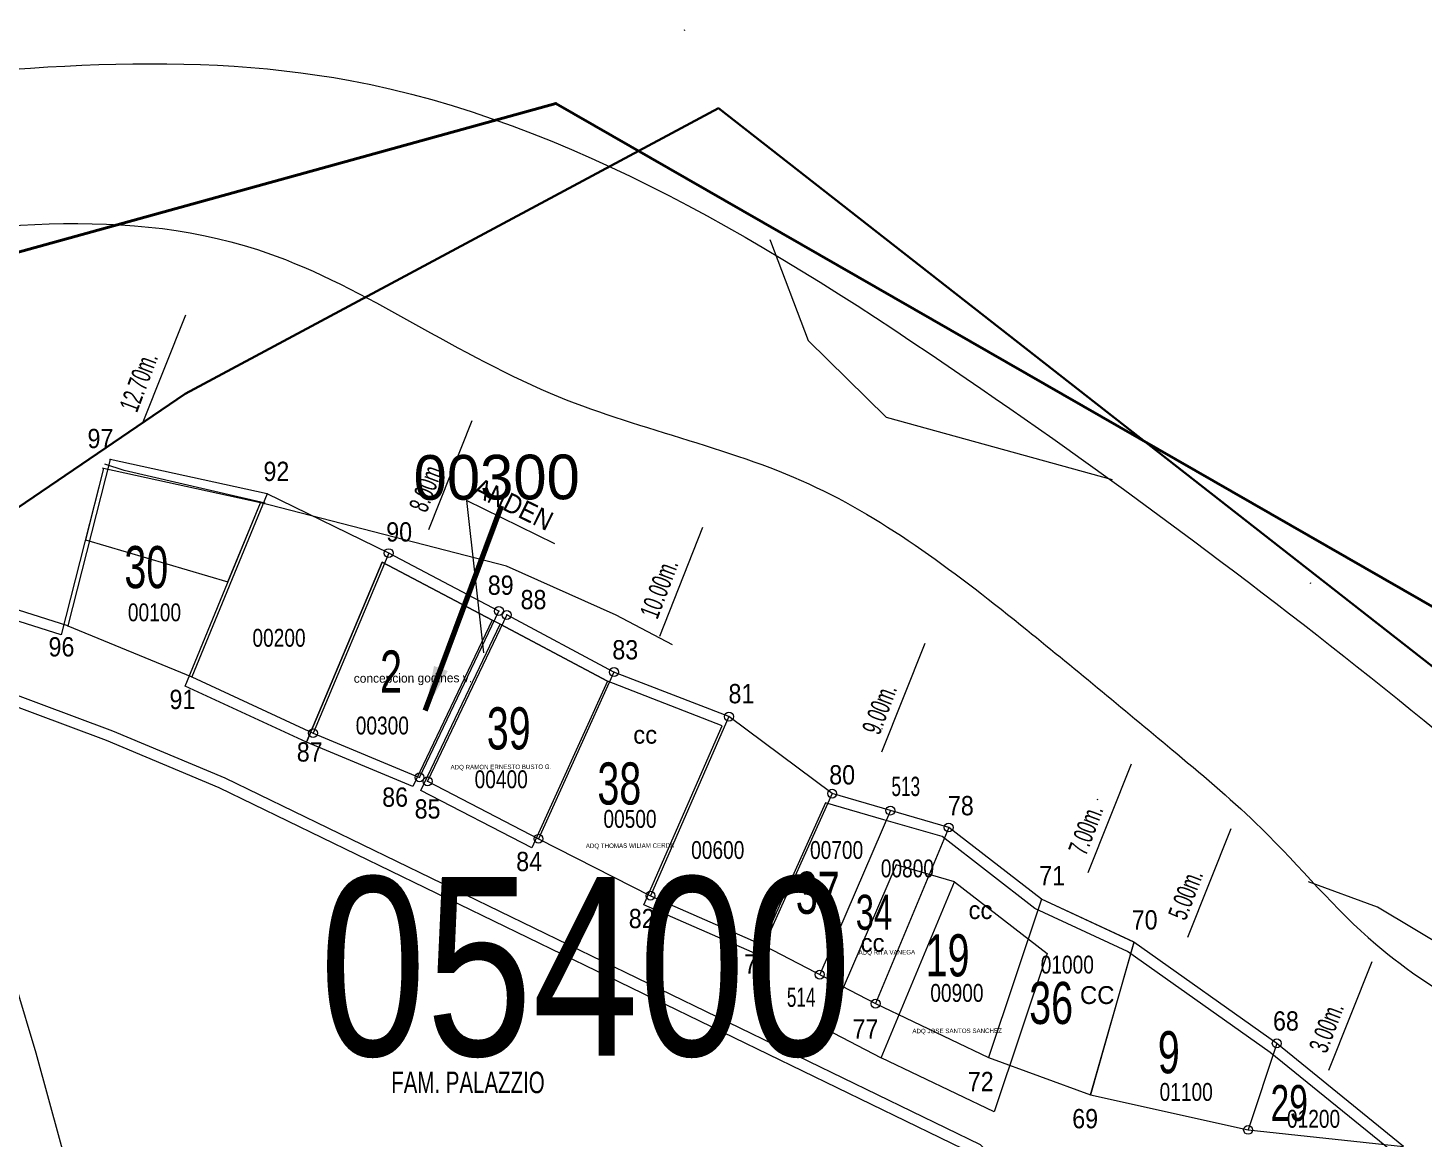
# Model space of a CAD drawing. Header units: inches. Extents: x 610851 to 630254, y 1234683 to 1264905.
# Drawn here: x 622960.3 to 623116.4, y 1244787.3 to 1244911.5 of the extents above; entities that cross this region are included whole.
import ezdxf
from ezdxf.enums import TextEntityAlignment as Align

# ---------------------------------------------------------------- set-up
doc = ezdxf.new("R2010")
doc.units = ezdxf.units.IN
doc.header["$MEASUREMENT"] = 0
doc.linetypes.add('DGN6', pattern=[126.423315, 0, -25.284663, 50.569326, -25.284663, 0, -25.284663])
for name, color, linetype, lineweight in [('Areas Administrativas', 7, 'Continuous', 0), ('CONTORNOLevel 61', 7, 'Continuous', 0), ('LAYER000', 7, 'Continuous', 0), ('Level 2', 7, 'Continuous', 0), ('Level 20', 7, 'Continuous', 0), ('Level 3', 7, 'Continuous', 0), ('Level 4', 7, 'Continuous', 0), ('Level 50', 7, 'Continuous', 0), ('Level 7', 7, 'Continuous', 0), ('New Level (0)', 7, 'Continuous', 0)]:
    doc.layers.add(name, color=color, linetype=linetype, lineweight=lineweight)
doc.styles.add('Styledgn000', font='dgn000.shx')
doc.styles.add('Styledgn003', font='dgn003.shx')
doc.styles.add('Styledgn016', font='dgn016.shx')
doc.styles.add('Styledgn032', font='dgn032.shx')
doc.styles.add('Styledgn060', font='dgn060.shx')
doc.styles.add('Styletxt', font='txt.shx')
doc.dimstyles.new('STANDARD-Linear', dxfattribs={"dimtxt": 1.5, "dimasz": 1.13, "dimexe": 0.125, "dimexo": 0.000625, "dimgap": 0.3, "dimtad": 1, "dimzin": 7, "dimdsep": 46, "dimtxsty": 'Styletxt', "dimsah": 1, "dimcen": 2.5, "dimclrd": 1, "dimclre": 1, "dimclrt": 2, "dimaunit": 1, "dimadec": 7, "dimazin": 0, "dimtfac": 1, "dimtofl": 0, "dimtmove": 1, "dimatfit": 3, "dimfxl": 1, "dimtolj": 1, "dimtzin": 0, "dimarcsym": 0})

msp = doc.modelspace()

# ---------------------------------------------------------------- linework, layer by layer
at = {"layer": 'Areas Administrativas', "color": 6, "linetype": 'Continuous', "lineweight": 30, "flags": 128}
msp.add_lwpolyline([(622894.85156, 1244814.06041), (622977.90514, 1244870.56768), (623037.54252, 1244902.51628), (623179.18129, 1244791.76114), (623271.83222, 1244731.05881), (623361.28829, 1244694.8504), (623468.84856, 1244701.24012), (623583.86351, 1244712.95461), (623586.06059, 1244795.83131), (623702.07331, 1244785.37142), (623718.04761, 1244704.43498), (623807.50368, 1244704.43498), (623876.72564, 1244791.76114), (623892.69993, 1244841.81394), (623935.29806, 1244848.20366), (623980.68813, 1244838.49389)], dxfattribs=at)
at = {"layer": 'CONTORNOLevel 61', "color": 3, "linetype": 'Continuous', "lineweight": 40, "flags": 128}
msp.add_lwpolyline([(623830.08827, 1244691.95211), (623649.64127, 1244719.6636), (623507.57259, 1244709.33135), (623422.33138, 1244696.41603), (623280.2627, 1244753.24351), (623019.37295, 1244903.06143), (622897.9688, 1244869.48157), (622883.33142, 1244790.26752), (622985.79303, 1244425.19404), (623003.87447, 1244107.47681), (623001.29138, 1243955.07586)], dxfattribs=at)
at = {"layer": 'LAYER000', "color": 4, "linetype": 'Continuous', "lineweight": 0}
for p, q in [((622964.76219, 1244844.59396), (622955.44249, 1244847.56596)), ((622964.76219, 1244844.59396), (622955.44249, 1244847.56596)), ((622964.76219, 1244844.59396), (622955.44249, 1244847.56596)), ((623029.94769, 1244814.40296), (623042.64829, 1244808.83396)), ((623029.94769, 1244814.40296), (623042.64829, 1244808.83396)), ((623029.94769, 1244814.40296), (623042.64829, 1244808.83396))]:
    msp.add_line(p, q, dxfattribs=at)
at = {"layer": 'LAYER000', "color": 1, "linetype": 'Continuous', "lineweight": 0, "flags": 128}
for points in [[(622973.11975, 1244867.23464), (622977.95744, 1244879.40744)], [(622973.11975, 1244867.23464), (622977.95744, 1244879.40744)], [(622973.11975, 1244867.23464), (622977.95744, 1244879.40744)], [(623005.16052, 1244855.39586), (623009.99822, 1244867.56866)], [(623005.16052, 1244855.39586), (623009.99822, 1244867.56866)], [(623005.16052, 1244855.39586), (623009.99822, 1244867.56866)], [(623019.24681, 1244853.78172), (623009.35554, 1244858.62046), (623011.28576, 1244841.56968)], [(623019.24681, 1244853.78172), (623009.35554, 1244858.62046), (623011.28576, 1244841.56968)], [(623019.24681, 1244853.78172), (623009.35554, 1244858.62046), (623011.28576, 1244841.56968)], [(623030.98003, 1244843.45804), (623035.81773, 1244855.63084)], [(623030.98003, 1244843.45804), (623035.81773, 1244855.63084)], [(623030.98003, 1244843.45804), (623035.81773, 1244855.63084)], [(623055.83464, 1244830.50523), (623060.67233, 1244842.67803)], [(623055.83464, 1244830.50523), (623060.67233, 1244842.67803)], [(623055.83464, 1244830.50523), (623060.67233, 1244842.67803)], [(623078.91678, 1244816.99853), (623083.75447, 1244829.17134)], [(623078.91678, 1244816.99853), (623083.75447, 1244829.17134)], [(623078.91678, 1244816.99853), (623083.75447, 1244829.17134)], [(623090.08144, 1244809.74609), (623094.91914, 1244821.91889)], [(623090.08144, 1244809.74609), (623094.91914, 1244821.91889)], [(623090.08144, 1244809.74609), (623094.91914, 1244821.91889)], [(623105.83259, 1244794.8752), (623110.67029, 1244807.04801)], [(623105.83259, 1244794.8752), (623110.67029, 1244807.04801)], [(623105.83259, 1244794.8752), (623110.67029, 1244807.04801)]]:
    msp.add_lwpolyline(points, dxfattribs=at)
at = {"layer": 'LAYER000', "color": 4, "linetype": 'Continuous', "lineweight": 0, "flags": 128}
msp.add_lwpolyline([(623080.66349, 1244749.20426), (623075.29249, 1244772.19826), (623071.60589, 1244781.52826), (623066.88449, 1244786.51326), (622982.38769, 1244827.54726), (622969.79889, 1244832.82026), (622953.20389, 1244839.00526), (622950.55579, 1244839.35826), (622947.75319, 1244839.36826), (622945.04929, 1244838.94926), (622942.37879, 1244838.38726), (622939.80719, 1244837.42026), (622937.47819, 1244836.22526), (622935.39949, 1244834.41026), (622934.81999, 1244831.45826), (622947.02649, 1244793.32326), (622964.80969, 1244736.16426), (623003.78729, 1244604.57326)], dxfattribs=at)
msp.add_lwpolyline([(623080.66349, 1244749.20426), (623075.29249, 1244772.19826), (623071.60589, 1244781.52826), (623066.88449, 1244786.51326), (622982.38769, 1244827.54726), (622969.79889, 1244832.82026), (622953.20389, 1244839.00526), (622950.55579, 1244839.35826), (622947.75319, 1244839.36826), (622945.04929, 1244838.94926), (622942.37879, 1244838.38726), (622939.80719, 1244837.42026), (622937.47819, 1244836.22526), (622935.39949, 1244834.41026), (622934.81999, 1244831.45826), (622947.02649, 1244793.32326), (622964.80969, 1244736.16426), (623003.78729, 1244604.57326)], dxfattribs=at)
msp.add_lwpolyline([(623080.66349, 1244749.20426), (623075.29249, 1244772.19826), (623071.60589, 1244781.52826), (623066.88449, 1244786.51326), (622982.38769, 1244827.54726), (622969.79889, 1244832.82026), (622953.20389, 1244839.00526), (622950.55579, 1244839.35826), (622947.75319, 1244839.36826), (622945.04929, 1244838.94926), (622942.37879, 1244838.38726), (622939.80719, 1244837.42026), (622937.47819, 1244836.22526), (622935.39949, 1244834.41026), (622934.81999, 1244831.45826), (622947.02649, 1244793.32326), (622964.80969, 1244736.16426), (623003.78729, 1244604.57326)], dxfattribs=at)
at = {"layer": 'LAYER000', "color": 1, "linetype": 'Continuous', "lineweight": 0}
for points, knots in [([(622935.52212, 1244904.55236), (622956.16181, 1244906.91028), (623002.7747, 1244912.23545), (623080.87554, 1244864.18944), (623158.23557, 1244800.78744), (623234.24786, 1244723.5243), (623325.17701, 1244738.35517), (623345.34254, 1244669.45022), (623379.34322, 1244683.34315), (623397.17965, 1244690.63124)], [0, 0, 0, 0, 0.113801214, 0.257009748, 0.488972779, 0.692809216, 0.829460035, 0.910536414, 1, 1, 1, 1]), ([(622935.52212, 1244904.55236), (622956.16181, 1244906.91028), (623002.7747, 1244912.23545), (623080.87554, 1244864.18944), (623158.23557, 1244800.78744), (623234.24786, 1244723.5243), (623325.17701, 1244738.35517), (623345.34254, 1244669.45022), (623379.34322, 1244683.34315), (623397.17965, 1244690.63124)], [0, 0, 0, 0, 0.113801214, 0.257009748, 0.488972779, 0.692809216, 0.829460035, 0.910536414, 1, 1, 1, 1]), ([(622935.52212, 1244904.55236), (622956.16181, 1244906.91028), (623002.7747, 1244912.23545), (623080.87554, 1244864.18944), (623158.23557, 1244800.78744), (623234.24786, 1244723.5243), (623325.17701, 1244738.35517), (623345.34254, 1244669.45022), (623379.34322, 1244683.34315), (623397.17965, 1244690.63124)], [0, 0, 0, 0, 0.113801214, 0.257009748, 0.488972779, 0.692809216, 0.829460035, 0.910536414, 1, 1, 1, 1]), ([(622934.71029, 1244886.41743), (622952.45105, 1244889.143), (622982.82569, 1244893.80955), (623016.04797, 1244868.94925), (623048.25271, 1244862.84663), (623070.24743, 1244845.78014), (623086.49844, 1244832.27633), (623099.93368, 1244820.98059), (623112.44388, 1244805.54213), (623139.8163, 1244793.10116), (623166.26623, 1244766.33973), (623201.57369, 1244731.52155), (623252.32094, 1244714.07571), (623310.45575, 1244706.69782), (623343.7404, 1244645.90847), (623383.85769, 1244666.18506), (623404.83649, 1244676.78843)], [0, 0, 0, 0, 0.094495204, 0.161788922, 0.218321324, 0.272433928, 0.312526691, 0.335755742, 0.369392212, 0.420899995, 0.497881445, 0.576292096, 0.692048059, 0.788186899, 0.889235204, 1, 1, 1, 1]), ([(622934.71029, 1244886.41743), (622952.45105, 1244889.143), (622982.82569, 1244893.80955), (623016.04797, 1244868.94925), (623048.25271, 1244862.84663), (623070.24743, 1244845.78014), (623086.49844, 1244832.27633), (623099.93368, 1244820.98059), (623112.44388, 1244805.54213), (623139.8163, 1244793.10116), (623166.26623, 1244766.33973), (623201.57369, 1244731.52155), (623252.32094, 1244714.07571), (623310.45575, 1244706.69782), (623343.7404, 1244645.90847), (623383.85769, 1244666.18506), (623404.83649, 1244676.78843)], [0, 0, 0, 0, 0.094495204, 0.161788922, 0.218321324, 0.272433928, 0.312526691, 0.335755742, 0.369392212, 0.420899995, 0.497881445, 0.576292096, 0.692048059, 0.788186899, 0.889235204, 1, 1, 1, 1]), ([(622934.71029, 1244886.41743), (622952.45105, 1244889.143), (622982.82569, 1244893.80955), (623016.04797, 1244868.94925), (623048.25271, 1244862.84663), (623070.24743, 1244845.78014), (623086.49844, 1244832.27633), (623099.93368, 1244820.98059), (623112.44388, 1244805.54213), (623139.8163, 1244793.10116), (623166.26623, 1244766.33973), (623201.57369, 1244731.52155), (623252.32094, 1244714.07571), (623310.45575, 1244706.69782), (623343.7404, 1244645.90847), (623383.85769, 1244666.18506), (623404.83649, 1244676.78843)], [0, 0, 0, 0, 0.094495204, 0.161788922, 0.218321324, 0.272433928, 0.312526691, 0.335755742, 0.369392212, 0.420899995, 0.497881445, 0.576292096, 0.692048059, 0.788186899, 0.889235204, 1, 1, 1, 1])]:
    msp.add_open_spline(points, degree=3, knots=knots, dxfattribs=at)
for p in [(622969.49059, 1244863.22696), (622969.49059, 1244863.22696), (622969.49059, 1244863.22696), (622987.07279, 1244859.38896), (622987.07279, 1244859.38896), (622987.07279, 1244859.38896), (623000.66489, 1244852.74496), (623000.66489, 1244852.74496), (623000.66489, 1244852.74496), (623012.99619, 1244846.26196), (623012.99619, 1244846.26196), (623012.99619, 1244846.26196), (623013.87499, 1244845.82596), (623013.87499, 1244845.82596), (623013.87499, 1244845.82596), (623025.86449, 1244839.43296), (623025.86449, 1244839.43296), (623025.86449, 1244839.43296), (622978.62549, 1244838.89096), (622978.62549, 1244838.89096), (622978.62549, 1244838.89096), (623038.72699, 1244834.45096), (623038.72699, 1244834.45096), (623038.72699, 1244834.45096), (622992.20179, 1244832.59796), (622992.20179, 1244832.59796), (622992.20179, 1244832.59796), (623004.10589, 1244827.65196), (623004.10589, 1244827.65196), (623004.10589, 1244827.65196), (623005.00759, 1244827.20596), (623005.00759, 1244827.20596), (623005.00759, 1244827.20596), (623050.27039, 1244825.83496), (623050.27039, 1244825.83496), (623050.27039, 1244825.83496), (623017.41519, 1244820.77596), (623017.41519, 1244820.77596), (623017.41519, 1244820.77596), (623029.94769, 1244814.40796), (623029.94769, 1244814.40796), (623029.94769, 1244814.40796), (623084.03609, 1244809.19996), (623084.03609, 1244809.19996), (623084.03609, 1244809.19996)]:
    msp.add_point(p, dxfattribs=at)
at = {"layer": 'LAYER000', "color": 2, "linetype": 'Continuous', "lineweight": 0}
msp.add_point((622964.76219, 1244844.59896), dxfattribs=at)
msp.add_point((622964.76219, 1244844.59896), dxfattribs=at)
msp.add_point((622964.76219, 1244844.59896), dxfattribs=at)
at = {"layer": 'Level 2', "color": 1, "linetype": 'DGN6', "lineweight": 0, "flags": 128}
for points in [[(622922.75758, 1244957.5882), (622933.44258, 1244955.6662), (622937.02558, 1244953.1612), (622942.66858, 1244948.1352), (622947.78658, 1244944.6302), (622953.91958, 1244941.1342), (622961.59358, 1244936.1302), (622965.17058, 1244934.1332), (622969.74558, 1244933.6722), (622978.38158, 1244933.2532), (622986.00858, 1244932.3152), (622994.63258, 1244932.9122), (622998.69458, 1244932.9542), (623010.89558, 1244931.5552), (623017.02858, 1244928.0602), (623021.62158, 1244926.0742), (623026.23758, 1244922.0552), (623031.89858, 1244915.5042), (623036.07158, 1244905.8882), (623039.74958, 1244895.2502), (623043.39158, 1244887.6622), (623047.58258, 1244876.5202), (623056.31258, 1244867.9682), (623089.93058, 1244858.6562), (623097.59858, 1244854.1602), (623107.33158, 1244846.6352), (623117.03058, 1244842.1592), (623129.29158, 1244835.6772), (623136.43958, 1244832.1922), (623147.20058, 1244823.6612), (623156.42058, 1244816.6392), (623163.12658, 1244807.5572), (623166.23758, 1244801.9972), (623170.94158, 1244790.3532), (623174.09958, 1244780.7262), (623178.22058, 1244775.6852), (623181.33658, 1244769.6162), (623184.94358, 1244765.0782), (623186.48958, 1244763.0602), (623196.20658, 1244757.0602), (623206.90258, 1244754.1202), (623217.06758, 1244753.2092), (623224.74758, 1244747.6962), (623233.93258, 1244743.7242), (623246.15158, 1244740.8002), (623254.83458, 1244736.3142), (623268.54758, 1244735.9472), (623278.75358, 1244731.4772), (623289.96958, 1244727.5262), (623297.10658, 1244725.0582), (623305.26458, 1244722.0922), (623309.85058, 1244720.6142), (623318.52258, 1244717.1452), (623326.77458, 1244706.0462), (623333.90558, 1244704.0862), (623342.12758, 1244695.5282), (623344.83758, 1244680.8132), (623349.47058, 1244675.2692), (623353.60858, 1244668.7032), (623358.31958, 1244656.5502), (623361.96158, 1244648.9622), (623362.55758, 1244641.3422), (623364.18658, 1244632.2082), (623366.84258, 1244622.0682), (623367.43858, 1244614.4482), (623370.60258, 1244604.3132), (623373.15258, 1244603.3222), (623379.24458, 1244603.3852), (623387.31358, 1244608.0442), (623394.32058, 1244616.7592), (623402.33158, 1244626.5022), (623409.30958, 1244637.7582), (623421.38158, 1244647.5422), (623429.89958, 1244657.2902), (623436.88858, 1244667.5302), (623446.41658, 1244677.7962), (623460.51858, 1244687.6012), (623476.16858, 1244695.3892), (623492.35458, 1244700.6402), (623504.49058, 1244704.8332), (623518.18058, 1244706.4992), (623528.81158, 1244709.1512), (623535.94258, 1244707.1912), (623551.67358, 1244707.8622), (623564.87358, 1244707.9992), (623578.57458, 1244708.6492), (623589.77758, 1244705.7142), (623602.99458, 1244704.3262), (623609.08658, 1244704.3892), (623617.22758, 1244702.9482)], [(622922.75758, 1244957.5882), (622933.44258, 1244955.6662), (622937.02558, 1244953.1612), (622942.66858, 1244948.1352), (622947.78658, 1244944.6302), (622953.91958, 1244941.1342), (622961.59358, 1244936.1302), (622965.17058, 1244934.1332), (622969.74558, 1244933.6722), (622978.38158, 1244933.2532), (622986.00858, 1244932.3152), (622994.63258, 1244932.9122), (622998.69458, 1244932.9542), (623010.89558, 1244931.5552), (623017.02858, 1244928.0602), (623021.62158, 1244926.0742), (623026.23758, 1244922.0552), (623031.89858, 1244915.5042), (623036.07158, 1244905.8882), (623039.74958, 1244895.2502), (623043.39158, 1244887.6622), (623047.58258, 1244876.5202), (623056.31258, 1244867.9682), (623089.93058, 1244858.6562), (623097.59858, 1244854.1602), (623107.33158, 1244846.6352), (623117.03058, 1244842.1592), (623129.29158, 1244835.6772), (623136.43958, 1244832.1922), (623147.20058, 1244823.6612), (623156.42058, 1244816.6392), (623163.12658, 1244807.5572), (623166.23758, 1244801.9972), (623170.94158, 1244790.3532), (623174.09958, 1244780.7262), (623178.22058, 1244775.6852), (623181.33658, 1244769.6162), (623184.94358, 1244765.0782), (623186.48958, 1244763.0602), (623196.20658, 1244757.0602), (623206.90258, 1244754.1202), (623217.06758, 1244753.2092), (623224.74758, 1244747.6962), (623233.93258, 1244743.7242), (623246.15158, 1244740.8002), (623254.83458, 1244736.3142), (623268.54758, 1244735.9472), (623278.75358, 1244731.4772), (623289.96958, 1244727.5262), (623297.10658, 1244725.0582), (623305.26458, 1244722.0922), (623309.85058, 1244720.6142), (623318.52258, 1244717.1452), (623326.77458, 1244706.0462), (623333.90558, 1244704.0862), (623342.12758, 1244695.5282), (623344.83758, 1244680.8132), (623349.47058, 1244675.2692), (623353.60858, 1244668.7032), (623358.31958, 1244656.5502), (623361.96158, 1244648.9622), (623362.55758, 1244641.3422), (623364.18658, 1244632.2082), (623366.84258, 1244622.0682), (623367.43858, 1244614.4482), (623370.60258, 1244604.3132), (623373.15258, 1244603.3222), (623379.24458, 1244603.3852), (623387.31358, 1244608.0442), (623394.32058, 1244616.7592), (623402.33158, 1244626.5022), (623409.30958, 1244637.7582), (623421.38158, 1244647.5422), (623429.89958, 1244657.2902), (623436.88858, 1244667.5302), (623446.41658, 1244677.7962), (623460.51858, 1244687.6012), (623476.16858, 1244695.3892), (623492.35458, 1244700.6402), (623504.49058, 1244704.8332), (623518.18058, 1244706.4992), (623528.81158, 1244709.1512), (623535.94258, 1244707.1912), (623551.67358, 1244707.8622), (623564.87358, 1244707.9992), (623578.57458, 1244708.6492), (623589.77758, 1244705.7142), (623602.99458, 1244704.3262), (623609.08658, 1244704.3892), (623617.22758, 1244702.9482)], [(622922.75758, 1244957.5882), (622933.44258, 1244955.6662), (622937.02558, 1244953.1612), (622942.66858, 1244948.1352), (622947.78658, 1244944.6302), (622953.91958, 1244941.1342), (622961.59358, 1244936.1302), (622965.17058, 1244934.1332), (622969.74558, 1244933.6722), (622978.38158, 1244933.2532), (622986.00858, 1244932.3152), (622994.63258, 1244932.9122), (622998.69458, 1244932.9542), (623010.89558, 1244931.5552), (623017.02858, 1244928.0602), (623021.62158, 1244926.0742), (623026.23758, 1244922.0552), (623031.89858, 1244915.5042), (623036.07158, 1244905.8882), (623039.74958, 1244895.2502), (623043.39158, 1244887.6622), (623047.58258, 1244876.5202), (623056.31258, 1244867.9682), (623089.93058, 1244858.6562), (623097.59858, 1244854.1602), (623107.33158, 1244846.6352), (623117.03058, 1244842.1592), (623129.29158, 1244835.6772), (623136.43958, 1244832.1922), (623147.20058, 1244823.6612), (623156.42058, 1244816.6392), (623163.12658, 1244807.5572), (623166.23758, 1244801.9972), (623170.94158, 1244790.3532), (623174.09958, 1244780.7262), (623178.22058, 1244775.6852), (623181.33658, 1244769.6162), (623184.94358, 1244765.0782), (623186.48958, 1244763.0602), (623196.20658, 1244757.0602), (623206.90258, 1244754.1202), (623217.06758, 1244753.2092), (623224.74758, 1244747.6962), (623233.93258, 1244743.7242), (623246.15158, 1244740.8002), (623254.83458, 1244736.3142), (623268.54758, 1244735.9472), (623278.75358, 1244731.4772), (623289.96958, 1244727.5262), (623297.10658, 1244725.0582), (623305.26458, 1244722.0922), (623309.85058, 1244720.6142), (623318.52258, 1244717.1452), (623326.77458, 1244706.0462), (623333.90558, 1244704.0862), (623342.12758, 1244695.5282), (623344.83758, 1244680.8132), (623349.47058, 1244675.2692), (623353.60858, 1244668.7032), (623358.31958, 1244656.5502), (623361.96158, 1244648.9622), (623362.55758, 1244641.3422), (623364.18658, 1244632.2082), (623366.84258, 1244622.0682), (623367.43858, 1244614.4482), (623370.60258, 1244604.3132), (623373.15258, 1244603.3222), (623379.24458, 1244603.3852), (623387.31358, 1244608.0442), (623394.32058, 1244616.7592), (623402.33158, 1244626.5022), (623409.30958, 1244637.7582), (623421.38158, 1244647.5422), (623429.89958, 1244657.2902), (623436.88858, 1244667.5302), (623446.41658, 1244677.7962), (623460.51858, 1244687.6012), (623476.16858, 1244695.3892), (623492.35458, 1244700.6402), (623504.49058, 1244704.8332), (623518.18058, 1244706.4992), (623528.81158, 1244709.1512), (623535.94258, 1244707.1912), (623551.67358, 1244707.8622), (623564.87358, 1244707.9992), (623578.57458, 1244708.6492), (623589.77758, 1244705.7142), (623602.99458, 1244704.3262), (623609.08658, 1244704.3892), (623617.22758, 1244702.9482)], [(622968.75087, 1244862.19746), (622958.85358, 1244865.9442), (622942.58458, 1244867.8092), (622934.46858, 1244867.2172), (622930.89658, 1244868.7052)], [(622968.75087, 1244862.19746), (622958.85358, 1244865.9442), (622942.58458, 1244867.8092), (622934.46858, 1244867.2172), (622930.89658, 1244868.7052)], [(622968.75087, 1244862.19746), (622958.85358, 1244865.9442), (622942.58458, 1244867.8092), (622934.46858, 1244867.2172), (622930.89658, 1244868.7052)], [(623157.49458, 1244767.8452), (623154.40758, 1244771.3712), (623149.18358, 1244784.0272), (623145.61758, 1244785.0072), (623138.98258, 1244787.9892), (623133.29858, 1244796.5732), (623129.20158, 1244799.5812), (623127.12358, 1244803.6262), (623111.27458, 1244813.1222), (623096.48758, 1244818.5612), (623076.59458, 1244826.4902), (623059.26958, 1244831.9032), (623040.40958, 1244838.3172), (623026.10658, 1244845.7952), (623013.85758, 1244851.2612), (622987.42304, 1244858.10621), (622985.2427, 1244858.6147)], [(623157.49458, 1244767.8452), (623154.40758, 1244771.3712), (623149.18358, 1244784.0272), (623145.61758, 1244785.0072), (623138.98258, 1244787.9892), (623133.29858, 1244796.5732), (623129.20158, 1244799.5812), (623127.12358, 1244803.6262), (623111.27458, 1244813.1222), (623096.48758, 1244818.5612), (623076.59458, 1244826.4902), (623059.26958, 1244831.9032), (623040.40958, 1244838.3172), (623026.10658, 1244845.7952), (623013.85758, 1244851.2612), (622987.42304, 1244858.10621), (622985.2427, 1244858.6147)], [(623157.49458, 1244767.8452), (623154.40758, 1244771.3712), (623149.18358, 1244784.0272), (623145.61758, 1244785.0072), (623138.98258, 1244787.9892), (623133.29858, 1244796.5732), (623129.20158, 1244799.5812), (623127.12358, 1244803.6262), (623111.27458, 1244813.1222), (623096.48758, 1244818.5612), (623076.59458, 1244826.4902), (623059.26958, 1244831.9032), (623040.40958, 1244838.3172), (623026.10658, 1244845.7952), (623013.85758, 1244851.2612), (622987.42304, 1244858.10621), (622985.2427, 1244858.6147)]]:
    msp.add_lwpolyline(points, dxfattribs=at)
at = {"layer": 'Level 2', "color": 1, "linetype": 'Continuous', "lineweight": 0, "flags": 128}
msp.add_lwpolyline([(622930.89658, 1244868.7052), (622941.83458, 1244844.9242), (622954.31358, 1244819.6332), (622961.17758, 1244796.8272), (622973.37258, 1244752.2152)], dxfattribs=at)
msp.add_lwpolyline([(622930.89658, 1244868.7052), (622941.83458, 1244844.9242), (622954.31358, 1244819.6332), (622961.17758, 1244796.8272), (622973.37258, 1244752.2152)], dxfattribs=at)
msp.add_lwpolyline([(622930.89658, 1244868.7052), (622941.83458, 1244844.9242), (622954.31358, 1244819.6332), (622961.17758, 1244796.8272), (622973.37258, 1244752.2152)], dxfattribs=at)
at = {"layer": 'Level 2', "color": 6, "linetype": 'Continuous', "lineweight": 0, "flags": 128}
for points in [[(623128.45187, 1244775.79146), (623113.46487, 1244785.32046), (623099.27587, 1244796.85246), (623083.29587, 1244808.17146), (623072.96087, 1244812.97846), (623062.57287, 1244821.00946), (623056.04987, 1244822.90846), (623049.52987, 1244824.80646), (623041.90787, 1244807.80946), (623029.20787, 1244813.37946), (623037.98687, 1244833.42246), (623025.12387, 1244838.40446), (623013.13487, 1244844.79746), (623012.25587, 1244845.23346), (622999.92487, 1244851.71546), (622991.46187, 1244831.56946), (622977.88487, 1244837.86246), (622986.33287, 1244858.36046), (622968.75087, 1244862.19746), (622964.02187, 1244843.57746), (622954.70187, 1244846.54246)], [(623128.45187, 1244775.79146), (623113.46487, 1244785.32046), (623099.27587, 1244796.85246), (623083.29587, 1244808.17146), (623072.96087, 1244812.97846), (623062.57287, 1244821.00946), (623056.04987, 1244822.90846), (623049.52987, 1244824.80646), (623041.90787, 1244807.80946), (623029.20787, 1244813.37946), (623037.98687, 1244833.42246), (623025.12387, 1244838.40446), (623013.13487, 1244844.79746), (623012.25587, 1244845.23346), (622999.92487, 1244851.71546), (622991.46187, 1244831.56946), (622977.88487, 1244837.86246), (622986.33287, 1244858.36046), (622968.75087, 1244862.19746), (622964.02187, 1244843.57746), (622954.70187, 1244846.54246)], [(623128.45187, 1244775.79146), (623113.46487, 1244785.32046), (623099.27587, 1244796.85246), (623083.29587, 1244808.17146), (623072.96087, 1244812.97846), (623062.57287, 1244821.00946), (623056.04987, 1244822.90846), (623049.52987, 1244824.80646), (623041.90787, 1244807.80946), (623029.20787, 1244813.37946), (623037.98687, 1244833.42246), (623025.12387, 1244838.40446), (623013.13487, 1244844.79746), (623012.25587, 1244845.23346), (622999.92487, 1244851.71546), (622991.46187, 1244831.56946), (622977.88487, 1244837.86246), (622986.33287, 1244858.36046), (622968.75087, 1244862.19746), (622964.02187, 1244843.57746), (622954.70187, 1244846.54246)], [(622982.68607, 1244849.51546), (622986.33287, 1244858.36046), (622968.75087, 1244862.20046), (622966.72787, 1244854.24046), (622982.68587, 1244849.52046)], [(622982.68607, 1244849.51546), (622986.33287, 1244858.36046), (622968.75087, 1244862.20046), (622966.72787, 1244854.24046), (622982.68587, 1244849.52046)], [(622982.68607, 1244849.51546), (622986.33287, 1244858.36046), (622968.75087, 1244862.20046), (622966.72787, 1244854.24046), (622982.68587, 1244849.52046)], [(622986.33287, 1244858.36046), (622968.74987, 1244862.19846), (622966.72787, 1244854.23246), (622982.68587, 1244849.51146), (622986.33287, 1244858.36046)], [(622986.33287, 1244858.36046), (622968.74987, 1244862.19846), (622966.72787, 1244854.23246), (622982.68587, 1244849.51146), (622986.33287, 1244858.36046)], [(622986.33287, 1244858.36046), (622968.74987, 1244862.19846), (622966.72787, 1244854.23246), (622982.68587, 1244849.51146), (622986.33287, 1244858.36046)], [(622991.46187, 1244831.56846), (622999.92487, 1244851.71546), (623012.25587, 1244845.23246), (623003.36587, 1244826.62246), (622991.46187, 1244831.56846)], [(622991.46187, 1244831.56846), (622999.92487, 1244851.71546), (623012.25587, 1244845.23246), (623003.36587, 1244826.62246), (622991.46187, 1244831.56846)], [(622991.46187, 1244831.56846), (622999.92487, 1244851.71546), (623012.25587, 1244845.23246), (623003.36587, 1244826.62246), (622991.46187, 1244831.56846)], [(622952.46387, 1244837.98146), (622969.05887, 1244831.79646), (622981.64787, 1244826.52346), (623066.14387, 1244785.48946), (623070.86587, 1244780.50446), (623081.85287, 1244778.00346), (623096.97387, 1244781.82246), (623116.50487, 1244776.74046)], [(622952.46387, 1244837.98146), (622969.05887, 1244831.79646), (622981.64787, 1244826.52346), (623066.14387, 1244785.48946), (623070.86587, 1244780.50446), (623081.85287, 1244778.00346), (623096.97387, 1244781.82246), (623116.50487, 1244776.74046)], [(622952.46387, 1244837.98146), (622969.05887, 1244831.79646), (622981.64787, 1244826.52346), (623066.14387, 1244785.48946), (623070.86587, 1244780.50446), (623081.85287, 1244778.00346), (623096.97387, 1244781.82246), (623116.50487, 1244776.74046)]]:
    msp.add_lwpolyline(points, dxfattribs=at)
at = {"layer": 'Level 20', "color": 2, "linetype": 'Continuous', "lineweight": 0, "flags": 128}
for points in [[(623016.67487, 1244819.74746), (623004.26687, 1244826.17746), (623013.13487, 1244844.79746), (623025.12387, 1244838.40446), (623016.67487, 1244819.74746)], [(623016.67487, 1244819.74746), (623004.26687, 1244826.17746), (623013.13487, 1244844.79746), (623025.12387, 1244838.40446), (623016.67487, 1244819.74746)], [(623016.67487, 1244819.74746), (623004.26687, 1244826.17746), (623013.13487, 1244844.79746), (623025.12387, 1244838.40446), (623016.67487, 1244819.74746)], [(623063.95658, 1244815.9612), (623057.43458, 1244817.8592), (623049.53358, 1244799.5052), (623055.77458, 1244796.2472), (623063.95658, 1244815.9612)], [(623063.95658, 1244815.9612), (623057.43458, 1244817.8592), (623049.53358, 1244799.5052), (623055.77458, 1244796.2472), (623063.95658, 1244815.9612)], [(623063.95658, 1244815.9612), (623057.43458, 1244817.8592), (623049.53358, 1244799.5052), (623055.77458, 1244796.2472), (623063.95658, 1244815.9612)], [(623063.95658, 1244815.9612), (623074.34458, 1244807.9302), (623068.41058, 1244790.2252), (623055.77458, 1244796.2472), (623063.95658, 1244815.9612)], [(623063.95658, 1244815.9612), (623074.34458, 1244807.9302), (623068.41058, 1244790.2252), (623055.77458, 1244796.2472), (623063.95658, 1244815.9612)], [(623063.95658, 1244815.9612), (623074.34458, 1244807.9302), (623068.41058, 1244790.2252), (623055.77458, 1244796.2472), (623063.95658, 1244815.9612)]]:
    msp.add_lwpolyline(points, dxfattribs=at)
at = {"layer": 'Level 3', "color": 6, "linetype": 'Continuous', "lineweight": 0}
for p, q in [((622969.49059, 1244863.22196), (622964.76219, 1244844.59396)), ((622969.49059, 1244863.22196), (622964.76219, 1244844.59396)), ((622969.49059, 1244863.22196), (622964.76219, 1244844.59396)), ((622987.07279, 1244859.38396), (622969.49059, 1244863.22196)), ((622987.07279, 1244859.38396), (622969.49059, 1244863.22196)), ((622987.07279, 1244859.38396), (622969.49059, 1244863.22196)), ((623000.66489, 1244852.73996), (622987.07279, 1244859.38396)), ((623000.66489, 1244852.73996), (622987.07279, 1244859.38396)), ((623000.66489, 1244852.73996), (622987.07279, 1244859.38396)), ((623012.99619, 1244846.25696), (623000.66489, 1244852.73996)), ((623012.99619, 1244846.25696), (623000.66489, 1244852.73996)), ((623012.99619, 1244846.25696), (623000.66489, 1244852.73996)), ((623025.86449, 1244839.42796), (623013.87499, 1244845.82096)), ((623025.86449, 1244839.42796), (623013.87499, 1244845.82096)), ((623025.86449, 1244839.42796), (623013.87499, 1244845.82096)), ((622964.76219, 1244844.59396), (622978.62549, 1244838.88596)), ((622964.76219, 1244844.59396), (622978.62549, 1244838.88596)), ((622964.76219, 1244844.59396), (622978.62549, 1244838.88596)), ((623038.72699, 1244834.44596), (623025.86449, 1244839.42796)), ((623038.72699, 1244834.44596), (623025.86449, 1244839.42796)), ((623038.72699, 1244834.44596), (623025.86449, 1244839.42796)), ((622978.62549, 1244838.88596), (622992.20179, 1244832.59296)), ((622978.62549, 1244838.88596), (622992.20179, 1244832.59296)), ((622978.62549, 1244838.88596), (622992.20179, 1244832.59296)), ((623050.27039, 1244825.82996), (623038.72699, 1244834.44596)), ((623050.27039, 1244825.82996), (623038.72699, 1244834.44596)), ((623050.27039, 1244825.82996), (623038.72699, 1244834.44596)), ((622992.20179, 1244832.59296), (623004.10589, 1244827.64696)), ((622992.20179, 1244832.59296), (623004.10589, 1244827.64696)), ((622992.20179, 1244832.59296), (623004.10589, 1244827.64696)), ((623005.00759, 1244827.20096), (623017.41519, 1244820.77096)), ((623005.00759, 1244827.20096), (623017.41519, 1244820.77096)), ((623005.00759, 1244827.20096), (623017.41519, 1244820.77096)), ((623063.31269, 1244822.03296), (623050.27039, 1244825.82996)), ((623063.31269, 1244822.03296), (623050.27039, 1244825.82996)), ((623063.31269, 1244822.03296), (623050.27039, 1244825.82996)), ((623017.41519, 1244820.77096), (623029.94769, 1244814.40296)), ((623017.41519, 1244820.77096), (623029.94769, 1244814.40296)), ((623017.41519, 1244820.77096), (623029.94769, 1244814.40296)), ((623073.70139, 1244814.00196), (623063.31269, 1244822.03296)), ((623073.70139, 1244814.00196), (623063.31269, 1244822.03296)), ((623073.70139, 1244814.00196), (623063.31269, 1244822.03296)), ((623084.03609, 1244809.19496), (623073.70139, 1244814.00196)), ((623084.03609, 1244809.19496), (623073.70139, 1244814.00196)), ((623084.03609, 1244809.19496), (623073.70139, 1244814.00196)), ((623042.64829, 1244808.83396), (623055.13109, 1244802.31896)), ((623042.64829, 1244808.83396), (623055.13109, 1244802.31896)), ((623042.64829, 1244808.83396), (623055.13109, 1244802.31896)), ((623100.01639, 1244797.87596), (623084.03609, 1244809.19496)), ((623100.01639, 1244797.87596), (623084.03609, 1244809.19496)), ((623100.01639, 1244797.87596), (623084.03609, 1244809.19496)), ((623055.13109, 1244802.31896), (623067.76729, 1244796.29696)), ((623055.13109, 1244802.31896), (623067.76729, 1244796.29696)), ((623055.13109, 1244802.31896), (623067.76729, 1244796.29696)), ((623114.20519, 1244786.34396), (623100.01639, 1244797.87596)), ((623114.20519, 1244786.34396), (623100.01639, 1244797.87596)), ((623114.20519, 1244786.34396), (623100.01639, 1244797.87596)), ((623067.76729, 1244796.29696), (623079.18419, 1244792.11096)), ((623067.76729, 1244796.29696), (623079.18419, 1244792.11096)), ((623067.76729, 1244796.29696), (623079.18419, 1244792.11096)), ((623079.18419, 1244792.11096), (623096.80859, 1244788.19696)), ((623079.18419, 1244792.11096), (623096.80859, 1244788.19696)), ((623079.18419, 1244792.11096), (623096.80859, 1244788.19696)), ((623096.80859, 1244788.19696), (623114.20519, 1244786.34396)), ((623096.80859, 1244788.19696), (623114.20519, 1244786.34396)), ((623096.80859, 1244788.19696), (623114.20519, 1244786.34396))]:
    msp.add_line(p, q, dxfattribs=at)
at = {"layer": 'Level 3', "color": 6, "linetype": 'Continuous', "lineweight": 0, "flags": 128}
for points in [[(622987.07279, 1244859.38396), (622978.62549, 1244838.88596)], [(622987.07279, 1244859.38396), (622978.62549, 1244838.88596)], [(622987.07279, 1244859.38396), (622978.62549, 1244838.88596)], [(623000.66489, 1244852.73996), (622992.20179, 1244832.59296)], [(623000.66489, 1244852.73996), (622992.20179, 1244832.59296)], [(623000.66489, 1244852.73996), (622992.20179, 1244832.59296)], [(623004.10589, 1244827.64696), (623012.99619, 1244846.25696)], [(623004.10589, 1244827.64696), (623012.99619, 1244846.25696)], [(623004.10589, 1244827.64696), (623012.99619, 1244846.25696)], [(623013.87499, 1244845.82096), (623005.00759, 1244827.20096)], [(623013.87499, 1244845.82096), (623005.00759, 1244827.20096)], [(623013.87499, 1244845.82096), (623005.00759, 1244827.20096)], [(623025.86449, 1244839.42796), (623017.41519, 1244820.77096)], [(623025.86449, 1244839.42796), (623017.41519, 1244820.77096)], [(623025.86449, 1244839.42796), (623017.41519, 1244820.77096)], [(623038.72699, 1244834.44596), (623029.94769, 1244814.40296)], [(623038.72699, 1244834.44596), (623029.94769, 1244814.40296)], [(623038.72699, 1244834.44596), (623029.94769, 1244814.40296)], [(623050.27039, 1244825.82996), (623042.64829, 1244808.83396)], [(623050.27039, 1244825.82996), (623042.64829, 1244808.83396)], [(623050.27039, 1244825.82996), (623042.64829, 1244808.83396)], [(623056.79154, 1244823.93146), (623048.88969, 1244805.57646)], [(623056.79154, 1244823.93146), (623048.88969, 1244805.57646)], [(623056.79154, 1244823.93146), (623048.88969, 1244805.57646)], [(623063.31269, 1244822.03296), (623055.13109, 1244802.31896)], [(623063.31269, 1244822.03296), (623055.13109, 1244802.31896)], [(623063.31269, 1244822.03296), (623055.13109, 1244802.31896)], [(623073.70139, 1244814.00196), (623067.76729, 1244796.29696)], [(623073.70139, 1244814.00196), (623067.76729, 1244796.29696)], [(623073.70139, 1244814.00196), (623067.76729, 1244796.29696)], [(623100.01639, 1244797.87596), (623096.80859, 1244788.19696)], [(623100.01639, 1244797.87596), (623096.80859, 1244788.19696)], [(623100.01639, 1244797.87596), (623096.80859, 1244788.19696)]]:
    msp.add_lwpolyline(points, dxfattribs=at)
at = {"layer": 'Level 4', "color": 5, "linetype": 'Continuous', "lineweight": 0}
for centre in [(623000.66296, 1244852.73535), (623000.66296, 1244852.73535), (623000.66296, 1244852.73535), (623012.99177, 1244846.25929), (623012.99177, 1244846.25929), (623012.99177, 1244846.25929), (623013.87052, 1244845.82318), (623013.87052, 1244845.82318), (623013.87052, 1244845.82318), (623025.86916, 1244839.42615), (623025.86916, 1244839.42615), (623025.86916, 1244839.42615), (623038.731, 1244834.44297), (623038.731, 1244834.44297), (623038.731, 1244834.44297), (622992.20641, 1244832.59104), (622992.20641, 1244832.59104), (622992.20641, 1244832.59104), (623004.11038, 1244827.64474), (623004.11038, 1244827.64474), (623004.11038, 1244827.64474), (623005.01203, 1244827.19866), (623005.01203, 1244827.19866), (623005.01203, 1244827.19866), (623050.2752, 1244825.82856), (623050.2752, 1244825.82856), (623050.2752, 1244825.82856), (623056.79154, 1244823.93146), (623056.79154, 1244823.93146), (623056.79154, 1244823.93146), (623063.31269, 1244822.03296), (623063.31269, 1244822.03296), (623063.31269, 1244822.03296), (623017.41965, 1244820.76869), (623017.41965, 1244820.76869), (623017.41965, 1244820.76869), (623029.95227, 1244814.40095), (623029.95227, 1244814.40095), (623029.95227, 1244814.40095), (623042.64829, 1244808.83396), (623042.64829, 1244808.83396), (623042.64829, 1244808.83396), (623048.88969, 1244805.57646), (623048.88969, 1244805.57646), (623048.88969, 1244805.57646), (623055.13109, 1244802.31896), (623055.13109, 1244802.31896), (623055.13109, 1244802.31896), (623100.01639, 1244797.87596), (623100.01639, 1244797.87596), (623100.01639, 1244797.87596), (623096.80859, 1244788.19696), (623096.80859, 1244788.19696), (623096.80859, 1244788.19696)]:
    msp.add_circle(centre, 0.5, dxfattribs=at)
at = {"layer": 'Level 50', "color": 7, "linetype": 'Continuous', "lineweight": 0, "flags": 128}
msp.add_lwpolyline([(622986.82738, 1244858.33167), (622971.08458, 1244862.0032), (622968.91247, 1244862.70309)], dxfattribs=at)
msp.add_lwpolyline([(622986.82738, 1244858.33167), (622971.08458, 1244862.0032), (622968.91247, 1244862.70309)], dxfattribs=at)
msp.add_lwpolyline([(622986.82738, 1244858.33167), (622971.08458, 1244862.0032), (622968.91247, 1244862.70309)], dxfattribs=at)
at = {"layer": 'New Level (0)', "color": 6, "linetype": 'Continuous', "lineweight": 0, "flags": 128}
for points in [[(623084.04556, 1244809.20259), (623073.71056, 1244814.01059), (623067.77456, 1244796.30659), (623079.19156, 1244792.11959), (623084.04556, 1244809.20259)], [(623084.04556, 1244809.20259), (623073.71056, 1244814.01059), (623067.77456, 1244796.30659), (623079.19156, 1244792.11959), (623084.04556, 1244809.20259)], [(623084.04556, 1244809.20259), (623073.71056, 1244814.01059), (623067.77456, 1244796.30659), (623079.19156, 1244792.11959), (623084.04556, 1244809.20259)], [(623084.03609, 1244809.19496), (623079.18419, 1244792.11096)], [(623084.03609, 1244809.19496), (623079.18419, 1244792.11096)], [(623084.03609, 1244809.19496), (623079.18419, 1244792.11096)]]:
    msp.add_lwpolyline(points, dxfattribs=at)

# ---------------------------------------------------------------- texts
at = {"layer": 'LAYER000', "color": 1, "linetype": 'Continuous', "lineweight": 0, "style": 'Styledgn000'}
for s, rotation, width, p in [('12.70m.', 69.2732161, 0.648833, (622972.49856, 1244868.36059)), ('12.70m.', 69.2732161, 0.648833, (622972.49856, 1244868.36059)), ('12.70m.', 69.2732161, 0.648833, (622972.49856, 1244868.36059)), ('8.00m.', 69.2732161, 0.640472, (623004.89956, 1244857.17059)), ('8.00m.', 69.2732161, 0.640472, (623004.89956, 1244857.17059)), ('8.00m.', 69.2732161, 0.640472, (623004.89956, 1244857.17059)), ('ANDEN', 333.9324686, 0.930047, (623009.90956, 1244859.31259)), ('ANDEN', 333.9324686, 0.930047, (623009.90956, 1244859.31259)), ('ANDEN', 333.9324686, 0.930047, (623009.90956, 1244859.31259)), ('10.00m.', 69.2732161, 0.648833, (623030.71956, 1244845.23259)), ('10.00m.', 69.2732161, 0.648833, (623030.71956, 1244845.23259)), ('10.00m.', 69.2732161, 0.648833, (623030.71956, 1244845.23259)), ('9.00m.', 69.2732161, 0.640472, (623055.57356, 1244832.27959)), ('9.00m.', 69.2732161, 0.640472, (623055.57356, 1244832.27959)), ('9.00m.', 69.2732161, 0.640472, (623055.57356, 1244832.27959)), ('7.00m.', 69.2732161, 0.640472, (623078.65556, 1244818.77259)), ('7.00m.', 69.2732161, 0.640472, (623078.65556, 1244818.77259)), ('7.00m.', 69.2732161, 0.640472, (623078.65556, 1244818.77259)), ('5.00m.', 69.2732161, 0.640472, (623089.82056, 1244811.52059)), ('5.00m.', 69.2732161, 0.640472, (623089.82056, 1244811.52059)), ('5.00m.', 69.2732161, 0.640472, (623089.82056, 1244811.52059)), ('3.00m.', 69.2732161, 0.640472, (623105.57156, 1244796.64959)), ('3.00m.', 69.2732161, 0.640472, (623105.57156, 1244796.64959)), ('3.00m.', 69.2732161, 0.640472, (623105.57156, 1244796.64959))]:
    msp.add_text(s, height=2.16, rotation=rotation, dxfattribs=dict(at, width=width)).set_placement(p)
at = {"layer": 'LAYER000', "color": 1, "linetype": 'Continuous', "lineweight": 0}
for s, style, width, p in [('97', 'Styledgn000', 0.9, (622966.97156, 1244864.48759)), ('97', 'Styledgn000', 0.9, (622966.97156, 1244864.48759)), ('97', 'Styledgn000', 0.9, (622966.97156, 1244864.48759)), ('92', 'Styledgn000', 0.9, (622986.65356, 1244860.80959)), ('92', 'Styledgn000', 0.9, (622986.65356, 1244860.80959)), ('92', 'Styledgn000', 0.9, (622986.65356, 1244860.80959)), ('90', 'Styledgn000', 0.9, (623000.39056, 1244854.03159)), ('90', 'Styledgn000', 0.9, (623000.39056, 1244854.03159)), ('90', 'Styledgn000', 0.9, (623000.39056, 1244854.03159)), ('89', 'Styledgn000', 0.9, (623011.75056, 1244848.07559)), ('89', 'Styledgn000', 0.9, (623011.75056, 1244848.07559)), ('89', 'Styledgn000', 0.9, (623011.75056, 1244848.07559)), ('88', 'Styledgn032', 0.9, (623015.41756, 1244846.45859)), ('88', 'Styledgn032', 0.9, (623015.41756, 1244846.45859)), ('88', 'Styledgn032', 0.9, (623015.41756, 1244846.45859)), ('96', 'Styledgn000', 0.9, (622962.61256, 1244841.17459)), ('96', 'Styledgn000', 0.9, (622962.61256, 1244841.17459)), ('96', 'Styledgn000', 0.9, (622962.61256, 1244841.17459)), ('83', 'Styledgn000', 0.9, (623025.68356, 1244840.84359)), ('83', 'Styledgn000', 0.9, (623025.68356, 1244840.84359)), ('83', 'Styledgn000', 0.9, (623025.68356, 1244840.84359)), ('81', 'Styledgn000', 0.9, (623038.67656, 1244835.93259)), ('81', 'Styledgn000', 0.9, (623038.67656, 1244835.93259)), ('81', 'Styledgn000', 0.9, (623038.67656, 1244835.93259)), ('91', 'Styledgn000', 0.9, (622976.14356, 1244835.28959)), ('91', 'Styledgn000', 0.9, (622976.14356, 1244835.28959)), ('91', 'Styledgn000', 0.9, (622976.14356, 1244835.28959)), ('87', 'Styledgn060', 0.9, (622990.38256, 1244829.41059)), ('87', 'Styledgn060', 0.9, (622990.38256, 1244829.41059)), ('87', 'Styledgn060', 0.9, (622990.38256, 1244829.41059)), ('80', 'Styledgn000', 0.9, (623049.94756, 1244826.85059)), ('80', 'Styledgn000', 0.9, (623049.94756, 1244826.85059)), ('80', 'Styledgn000', 0.9, (623049.94756, 1244826.85059)), ('513', 'Styledgn000', 0.664933, (623056.90756, 1244825.55459)), ('513', 'Styledgn000', 0.664933, (623056.90756, 1244825.55459)), ('513', 'Styledgn000', 0.664933, (623056.90756, 1244825.55459)), ('86', 'Styledgn000', 0.9, (622999.93656, 1244824.35659)), ('86', 'Styledgn000', 0.9, (622999.93656, 1244824.35659)), ('86', 'Styledgn000', 0.9, (622999.93656, 1244824.35659)), ('78', 'Styledgn016', 0.9, (623063.22556, 1244823.39759)), ('78', 'Styledgn016', 0.9, (623063.22556, 1244823.39759)), ('78', 'Styledgn016', 0.9, (623063.22556, 1244823.39759)), ('85', 'Styledgn000', 0.9, (623003.56656, 1244823.03259)), ('85', 'Styledgn000', 0.9, (623003.56656, 1244823.03259)), ('85', 'Styledgn000', 0.9, (623003.56656, 1244823.03259)), ('84', 'Styledgn000', 0.9, (623014.92856, 1244817.14859)), ('84', 'Styledgn000', 0.9, (623014.92856, 1244817.14859)), ('84', 'Styledgn000', 0.9, (623014.92856, 1244817.14859)), ('71', 'Styledgn000', 0.9, (623073.43356, 1244815.55959)), ('71', 'Styledgn000', 0.9, (623073.43356, 1244815.55959)), ('71', 'Styledgn000', 0.9, (623073.43356, 1244815.55959)), ('82', 'Styledgn000', 0.9, (623027.52156, 1244810.76759)), ('82', 'Styledgn000', 0.9, (623027.52156, 1244810.76759)), ('82', 'Styledgn000', 0.9, (623027.52156, 1244810.76759)), ('70', 'Styledgn000', 0.9, (623083.78556, 1244810.61659)), ('70', 'Styledgn000', 0.9, (623083.78556, 1244810.61659)), ('70', 'Styledgn000', 0.9, (623083.78556, 1244810.61659)), ('79', 'Styledgn000', 0.9, (623040.43656, 1244805.67759)), ('79', 'Styledgn000', 0.9, (623040.43656, 1244805.67759)), ('79', 'Styledgn000', 0.9, (623040.43656, 1244805.67759)), ('514', 'Styledgn000', 0.664933, (623045.20856, 1244801.96459)), ('514', 'Styledgn000', 0.664933, (623045.20856, 1244801.96459)), ('514', 'Styledgn000', 0.664933, (623045.20856, 1244801.96459)), ('77', 'Styledgn000', 0.9, (623052.54756, 1244798.40159)), ('77', 'Styledgn000', 0.9, (623052.54756, 1244798.40159)), ('77', 'Styledgn000', 0.9, (623052.54756, 1244798.40159)), ('68', 'Styledgn000', 0.9, (623099.59156, 1244799.30459)), ('68', 'Styledgn000', 0.9, (623099.59156, 1244799.30459)), ('68', 'Styledgn000', 0.9, (623099.59156, 1244799.30459)), ('72', 'Styledgn000', 0.9, (623065.44856, 1244792.52159)), ('72', 'Styledgn000', 0.9, (623065.44856, 1244792.52159)), ('72', 'Styledgn000', 0.9, (623065.44856, 1244792.52159)), ('69', 'Styledgn000', 0.9, (623077.13256, 1244788.37259)), ('69', 'Styledgn000', 0.9, (623077.13256, 1244788.37259)), ('69', 'Styledgn000', 0.9, (623077.13256, 1244788.37259))]:
    msp.add_text(s, height=2.16, dxfattribs=dict(at, style=style, width=width)).set_placement(p)
at = {"layer": 'LAYER000', "color": 4, "linetype": 'Continuous', "lineweight": 0, "style": 'Styledgn000'}
for s, height, width, p in [('30', 4.714776, 0.699008, (622971.09856, 1244848.81559)), ('30', 4.714776, 0.699008, (622971.09856, 1244848.81559)), ('30', 4.714776, 0.699008, (622971.09856, 1244848.81559)), ('2', 4.71478, 0.699008, (622999.70456, 1244837.13359)), ('2', 4.71478, 0.699008, (622999.70456, 1244837.13359)), ('2', 4.71478, 0.699008, (622999.70456, 1244837.13359)), ('39', 4.714776, 0.699008, (623011.64256, 1244830.77159)), ('39', 4.714776, 0.699008, (623011.64256, 1244830.77159)), ('39', 4.714776, 0.699008, (623011.64256, 1244830.77159)), ('38', 4.714776, 0.699008, (623024.01456, 1244824.60159)), ('38', 4.714776, 0.699008, (623024.01456, 1244824.60159)), ('38', 4.714776, 0.699008, (623024.01456, 1244824.60159)), ('37', 4.714776, 0.699008, (623046.21056, 1244812.37059)), ('37', 4.714776, 0.699008, (623046.21056, 1244812.37059)), ('37', 4.714776, 0.699008, (623046.21056, 1244812.37059)), ('34', 3.913404, 0.69901, (623052.91656, 1244810.59159)), ('34', 3.913404, 0.69901, (623052.91656, 1244810.59159)), ('34', 3.913404, 0.69901, (623052.91656, 1244810.59159)), ('19', 4.714776, 0.699008, (623060.73856, 1244805.37059)), ('19', 4.714776, 0.699008, (623060.73856, 1244805.37059)), ('19', 4.714776, 0.699008, (623060.73856, 1244805.37059)), ('36', 4.714776, 0.699008, (623072.32156, 1244800.04359)), ('36', 4.714776, 0.699008, (623072.32156, 1244800.04359)), ('36', 4.714776, 0.699008, (623072.32156, 1244800.04359)), ('9', 4.71478, 0.699008, (623086.70856, 1244794.52659)), ('9', 4.71478, 0.699008, (623086.70856, 1244794.52659)), ('9', 4.71478, 0.699008, (623086.70856, 1244794.52659)), ('FAM. PALAZZIO', 2.4, 0.713097, (623000.94756, 1244792.30359)), ('FAM. PALAZZIO', 2.4, 0.713097, (623000.94756, 1244792.30359)), ('FAM. PALAZZIO', 2.4, 0.713097, (623000.94756, 1244792.30359)), ('29', 4.013778, 0.699009, (623099.31956, 1244789.19859)), ('29', 4.013778, 0.699009, (623099.31956, 1244789.19859)), ('29', 4.013778, 0.699009, (623099.31956, 1244789.19859))]:
    msp.add_text(s, height=height, dxfattribs=dict(at, width=width)).set_placement(p)
at = {"layer": 'Level 2', "color": 6, "linetype": 'Continuous', "lineweight": 0, "style": 'Styledgn003'}
msp.add_text('concepcion godines v.', height=1, rotation=0.25, dxfattribs=at).set_placement((623003.3763, 1244838.75944), align=Align.MIDDLE_CENTER)
msp.add_text('concepcion godines v.', height=1, rotation=0.25, dxfattribs=at).set_placement((623003.3763, 1244838.75944), align=Align.MIDDLE_CENTER)
msp.add_text('concepcion godines v.', height=1, rotation=0.25, dxfattribs=at).set_placement((623003.3763, 1244838.75944), align=Align.MIDDLE_CENTER)
at = {"layer": 'Level 20', "color": 2, "linetype": 'Continuous', "lineweight": 0, "style": 'Styledgn003'}
for s, p in [('ADQ RAMON ERNESTO BUSTO G.', (623013.21908, 1244828.81283)), ('ADQ RAMON ERNESTO BUSTO G.', (623013.21908, 1244828.81283)), ('ADQ RAMON ERNESTO BUSTO G.', (623013.21908, 1244828.81283)), ('ADQ THOMAS WILIAM CERDA', (623027.65707, 1244820.00093)), ('ADQ THOMAS WILIAM CERDA', (623027.65707, 1244820.00093)), ('ADQ THOMAS WILIAM CERDA', (623027.65707, 1244820.00093)), ('ADQ RITA VANEGA', (623056.3961, 1244808.0662)), ('ADQ RITA VANEGA', (623056.3961, 1244808.0662)), ('ADQ RITA VANEGA', (623056.3961, 1244808.0662)), ('ADQ JOSE SANTOS SANCHEZ', (623064.25498, 1244799.27689)), ('ADQ JOSE SANTOS SANCHEZ', (623064.25498, 1244799.27689)), ('ADQ JOSE SANTOS SANCHEZ', (623064.25498, 1244799.27689))]:
    msp.add_text(s, height=0.499998, rotation=0.25, dxfattribs=at).set_placement(p, align=Align.MIDDLE_CENTER)
at = {"layer": 'Level 7', "color": 7, "linetype": 'Continuous', "lineweight": 0, "style": 'Styledgn000'}
msp.add_text('00300', height=5, rotation=0.25, dxfattribs=at).set_placement((623012.74855, 1244861.23696), align=Align.MIDDLE_CENTER)
msp.add_text('00300', height=5, rotation=0.25, dxfattribs=at).set_placement((623012.74855, 1244861.23696), align=Align.MIDDLE_CENTER)
msp.add_text('00300', height=5, rotation=0.25, dxfattribs=at).set_placement((623012.74855, 1244861.23696), align=Align.MIDDLE_CENTER)
at = {"layer": 'Level 7', "color": 7, "linetype": 'Continuous', "lineweight": 0}
for s, height, style, width, p in [('00100', 1.999998, 'Styledgn032', 0.799999, (622974.46187, 1244846.11259)), ('00100', 1.999998, 'Styledgn032', 0.799999, (622974.46187, 1244846.11259)), ('00100', 1.999998, 'Styledgn032', 0.799999, (622974.46187, 1244846.11259)), ('00200', 1.999998, 'Styledgn032', 0.799999, (622988.39438, 1244843.26259)), ('00200', 1.999998, 'Styledgn032', 0.799999, (622988.39438, 1244843.26259)), ('00200', 1.999998, 'Styledgn032', 0.799999, (622988.39438, 1244843.26259)), ('00300', 1.999998, 'Styledgn032', 0.799999, (622999.95238, 1244833.44659)), ('00300', 1.999998, 'Styledgn032', 0.799999, (622999.95238, 1244833.44659)), ('00300', 1.999998, 'Styledgn032', 0.799999, (622999.95238, 1244833.44659)), ('00400', 1.999998, 'Styledgn032', 0.799999, (623013.25138, 1244827.43059)), ('00400', 1.999998, 'Styledgn032', 0.799999, (623013.25138, 1244827.43059)), ('00400', 1.999998, 'Styledgn032', 0.799999, (623013.25138, 1244827.43059)), ('00500', 1.999998, 'Styledgn032', 0.799999, (623027.65838, 1244822.99759)), ('00500', 1.999998, 'Styledgn032', 0.799999, (623027.65838, 1244822.99759)), ('00500', 1.999998, 'Styledgn032', 0.799999, (623027.65838, 1244822.99759)), ('00600', 1.999998, 'Styledgn032', 0.799999, (623037.47443, 1244819.51459)), ('00600', 1.999998, 'Styledgn032', 0.799999, (623037.47443, 1244819.51459)), ('00600', 1.999998, 'Styledgn032', 0.799999, (623037.47443, 1244819.51459)), ('00700', 1.999998, 'Styledgn032', 0.799999, (623050.77338, 1244819.51459)), ('00700', 1.999998, 'Styledgn032', 0.799999, (623050.77338, 1244819.51459)), ('00700', 1.999998, 'Styledgn032', 0.799999, (623050.77338, 1244819.51459)), ('00800', 1.999998, 'Styledgn032', 0.799999, (623058.68938, 1244817.45559)), ('00800', 1.999998, 'Styledgn032', 0.799999, (623058.68938, 1244817.45559)), ('00800', 1.999998, 'Styledgn032', 0.799999, (623058.68938, 1244817.45559)), ('05400', 19.999998, 'Styledgn003', 0.8, (623022.68632, 1244806.4982)), ('05400', 19.999998, 'Styledgn003', 0.8, (623022.68632, 1244806.4982)), ('05400', 19.999998, 'Styledgn003', 0.8, (623022.68632, 1244806.4982)), ('01000', 1.999998, 'Styledgn032', 0.799999, (623076.57987, 1244806.69059)), ('01000', 1.999998, 'Styledgn032', 0.799999, (623076.57987, 1244806.69059)), ('01000', 1.999998, 'Styledgn032', 0.799999, (623076.57987, 1244806.69059)), ('00900', 1.999998, 'Styledgn032', 0.799999, (623064.23063, 1244803.52359)), ('00900', 1.999998, 'Styledgn032', 0.799999, (623064.23063, 1244803.52359)), ('00900', 1.999998, 'Styledgn032', 0.799999, (623064.23063, 1244803.52359)), ('01100', 1.999998, 'Styledgn032', 0.799999, (623089.87912, 1244792.44159)), ('01100', 1.999998, 'Styledgn032', 0.799999, (623089.87912, 1244792.44159)), ('01100', 1.999998, 'Styledgn032', 0.799999, (623089.87912, 1244792.44159)), ('01200', 1.999998, 'Styledgn032', 0.799999, (623104.12763, 1244789.43359)), ('01200', 1.999998, 'Styledgn032', 0.799999, (623104.12763, 1244789.43359)), ('01200', 1.999998, 'Styledgn032', 0.799999, (623104.12763, 1244789.43359))]:
    msp.add_text(s, height=height, dxfattribs=dict(at, style=style, width=width)).set_placement(p, align=Align.MIDDLE_CENTER)
at = {"layer": 'Level 7', "color": 7, "linetype": 'Continuous', "lineweight": 0, "style": 'Styledgn003'}
for s, p in [('cc', (623029.35981, 1244832.41559)), ('cc', (623029.35981, 1244832.41559)), ('cc', (623029.35981, 1244832.41559)), ('cc', (623066.86281, 1244812.78859)), ('cc', (623066.86281, 1244812.78859)), ('cc', (623066.86281, 1244812.78859)), ('cc', (623054.79281, 1244809.12259)), ('cc', (623054.79281, 1244809.12259)), ('cc', (623054.79281, 1244809.12259)), ('CC', (623079.92581, 1244803.27959)), ('CC', (623079.92581, 1244803.27959)), ('CC', (623079.92581, 1244803.27959))]:
    msp.add_text(s, height=1.999998, dxfattribs=at).set_placement(p, align=Align.MIDDLE_CENTER)

# ---------------------------------------------------------------- leaders
at = {"layer": 'Level 7', "color": 7, "linetype": 'Continuous', "lineweight": 0}
msp.add_leader([(623004.75917, 1244835.13831), (623013.28118, 1244858.0412)], dimstyle='STANDARD-Linear', override={"dimscale": 1, "dimtxt": 5, "dimasz": 5, "dimgap": 2.5, "dimtad": 1, "dimclrd": 0, "dimlwd": 65534}, dxfattribs=at)
msp.add_leader([(623004.75917, 1244835.13831), (623013.28118, 1244858.0412)], dimstyle='STANDARD-Linear', override={"dimscale": 1, "dimtxt": 5, "dimasz": 5, "dimgap": 2.5, "dimtad": 1, "dimclrd": 0, "dimlwd": 65534}, dxfattribs=at)
msp.add_leader([(623004.75917, 1244835.13831), (623013.28118, 1244858.0412)], dimstyle='STANDARD-Linear', override={"dimscale": 1, "dimtxt": 5, "dimasz": 5, "dimgap": 2.5, "dimtad": 1, "dimclrd": 0, "dimlwd": 65534}, dxfattribs=at)

doc.saveas('drawing.dxf')
